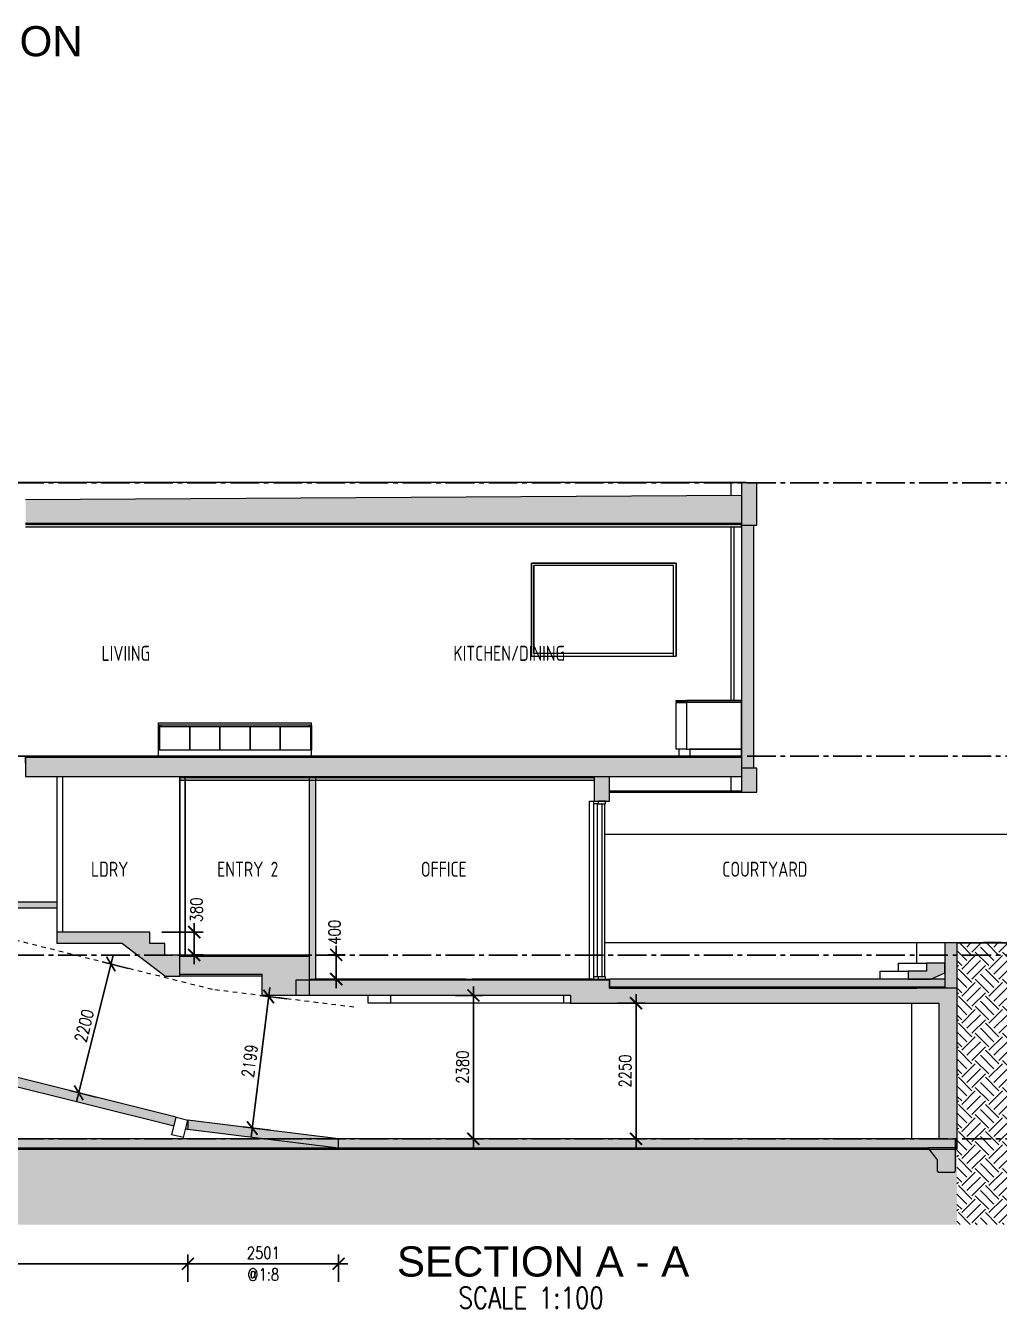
# Model space of a CAD drawing. Header units: millimetres. Extents: x -39027 to 364494, y -35256 to 94895.
# Drawn here: x 311608 to 327763, y 24767 to 46045 of the extents above; entities that cross this region are included whole.
import ezdxf

# ---------------------------------------------------------------- set-up
doc = ezdxf.new("R2010")
doc.units = ezdxf.units.MM
doc.header["$LTSCALE"] = 25
doc.header["$PDMODE"] = 3
doc.linetypes.add('BG_Dash 3mm', pattern=[6, 3, -3])
doc.linetypes.add('CENTER2', pattern=[28.575, 19.05, -3.175, 3.175, -3.175])
for name, color, linetype, lineweight in [('A-AREA-IDEN', 2, 'Continuous', 5), ('A-CLNG', 13, 'Continuous', 5), ('A-CLNG-PATT', 13, 'Continuous', 5), ('A-FLOR', 1, 'Continuous', 5), ('A-FLOR-OTLN', 51, 'Continuous', 5), ('A-FLOR-OVHD', 1, 'BG_Dash 3mm', 13), ('A-FLOR-PATT', 8, 'Continuous', 5), ('A-GLAZ', 3, 'Continuous', 5), ('A-ROOF', 132, 'Continuous', 5), ('A-ROOF-PATT', 251, 'Continuous', 5), ('A-WALL', 2, 'Continuous', 5), ('A-WALL-PATT', 2, 'Continuous', 13), ('C-BLDG-PADS', 91, 'Continuous', 9), ('C-TOPO', 251, 'Continuous', 9), ('I-WALL', 2, 'Continuous', 13), ('L-PLNT', 71, 'Continuous', 5), ('P-SANR-FIXT', 6, 'Continuous', 5), ('Q-CASE', 31, 'Continuous', 13), ('S-STRS', 7, 'Continuous', 9)]:
    doc.layers.add(name, color=color, linetype=linetype, lineweight=lineweight)
for name, color, linetype in [('dla-txt-d-25', 3, 'Continuous'), ('dla-txt-n-35', 2, 'Continuous'), ('DLA-TXT-T-50', 1, 'Continuous'), ('Grid-18', 6, 'CENTER2'), ('SHADING', 165, 'Continuous'), ('Wall-35', 2, 'Continuous'), ('WIN-18', 251, 'Continuous')]:
    doc.layers.add(name, color=color, linetype=linetype)
doc.styles.add('DLA-NOTES', font='romans.shx', dxfattribs={"width": 0.8})
doc.styles.add('ISOCPEUR_1', font='isocpeur.ttf', dxfattribs={"width": 0.75, "height": 700})
doc.dimstyles.new('DLA100', dxfattribs={"dimscale": 100, "dimtxt": 2, "dimasz": 2, "dimexe": 1.5, "dimexo": 2, "dimgap": 0.8, "dimtad": 1, "dimdec": 0, "dimdsep": 46, "dimtxsty": 'DLA-NOTES', "dimblk1": 'ARCHTICK', "dimblk2": 'ARCHTICK', "dimsah": 1, "dimcen": 2, "dimdle": 1.5, "dimclrd": 256, "dimclre": 256, "dimclrt": 7, "dimaunit": 1, "dimadec": 0, "dimazin": 0, "dimtfac": 1, "dimtdec": 0, "dimtmove": 2, "dimatfit": 3, "dimldrblk": 'ARCHTICK', "dimfxl": 1, "dimtolj": 1, "dimtzin": 0, "dimarcsym": 0})
pattern_1 = [(45, (193501.8, 32921.42), (3e-14, 449.0128), [317.5, -317.5]), (45, (193417.6, 33005.6), (3e-14, 449.0128), [317.5, -317.5]), (45, (193333.43, 33089.8), (3e-14, 449.0128), [317.5, -317.5]), (315, (193557.93, 32921.42), (449.0128, 3e-14), [317.5, -317.5]), (315, (193642.12, 33005.6), (449.0128, 3e-14), [317.5, -317.5]), (315, (193726.3, 33089.8), (449.0128, 3e-14), [317.5, -317.5])]

# ---------------------------------------------------------------- blocks, each defined once
blk = doc.blocks.new('WINDOW_fixed_multiple - 2800x2590-2449046-RAMP SECTION')
at = {"layer": 'A-GLAZ', "lineweight": 5}
for p, q in [((3659, 56550), (3659, 53600)), ((3666, 53640), (3666, 56550)), ((3666, 56510), (3666, 56550)), ((3740, 56510), (3666, 56510)), ((3722, 56510), (3722, 53640)), ((3740, 53640), (3666, 53640)), ((3674, 53600), (3740, 53600))]:
    blk.add_line(p, q, dxfattribs=at)
at = {"layer": 'A-GLAZ'}
for p, q in [((3861, 56550), (3740, 56550)), ((3740, 56550), (3740, 56510)), ((3740, 56510), (3861, 56510)), ((3797, 56510), (3797, 53640)), ((3804, 56510), (3797, 56510)), ((3804, 53640), (3804, 56510)), ((3861, 56510), (3861, 56550)), ((3740, 53640), (3740, 53600)), ((3861, 53640), (3740, 53640)), ((3797, 53640), (3804, 53640)), ((3861, 53600), (3861, 53640)), ((3740, 53600), (3861, 53600))]:
    blk.add_line(p, q, dxfattribs=at)
blk = doc.blocks.new('CASEWORK_Base_Bench Unit - 600x550_MultipleDoors-1106671-RAMP SECTION')
at = {"layer": 'Q-CASE'}
for p, q in [((-3556, 57850), (-1016, 57850)), ((-3556, 57810), (-3556, 57850)), ((-1016, 57810), (-3556, 57810)), ((-3556, 57400), (-3556, 57810)), ((-3536, 57810), (-3536, 57790)), ((-3536, 57790), (-3536, 57810)), ((-3536, 57790), (-3036, 57790)), ((-3536, 57400), (-3536, 57790)), ((-3518, 57790), (-3518, 57810)), ((-3518, 57810), (-3518, 57790)), ((-3036, 57790), (-2536, 57790)), ((-3036, 57400), (-3036, 57790)), ((-3036, 57790), (-3036, 57400)), ((-2536, 57790), (-2036, 57790)), ((-2536, 57400), (-2536, 57790)), ((-2536, 57790), (-2536, 57400)), ((-2036, 57790), (-1536, 57790)), ((-2036, 57400), (-2036, 57790)), ((-2036, 57790), (-2036, 57400)), ((-1536, 57790), (-1536, 57400)), ((-1536, 57790), (-1036, 57790)), ((-1536, 57400), (-1536, 57790)), ((-1054, 57790), (-1054, 57810)), ((-1054, 57810), (-1054, 57790)), ((-1036, 57790), (-1036, 57810)), ((-1036, 57810), (-1036, 57790)), ((-1036, 57790), (-1036, 57400)), ((-1016, 57810), (-1016, 57850)), ((-1016, 57810), (-1016, 57400)), ((-3556, 57300), (-3556, 57400)), ((-3536, 57400), (-3556, 57400)), ((-3036, 57400), (-3536, 57400)), ((-2536, 57400), (-3036, 57400)), ((-2036, 57400), (-2536, 57400)), ((-1536, 57400), (-2036, 57400)), ((-1036, 57400), (-1536, 57400)), ((-1016, 57400), (-1036, 57400)), ((-1016, 57300), (-1016, 57400))]:
    blk.add_line(p, q, dxfattribs=at)
blk = doc.blocks.new('PLUMB_WASTE_Trench grate - basement ramp-V70-RAMP SECTION')
at = {"layer": 'P-SANR-FIXT'}
for p, q in [((-3334, 51019), (-3262, 51310)), ((-3262, 51310), (-3068, 51262)), ((-3140, 50971), (-3068, 51262)), ((-3140, 50971), (-3334, 51019))]:
    blk.add_line(p, q, dxfattribs=at)
blk = doc.blocks.new('PLANTING_Coloured tree scaleable - 6 Meters-971505-RAMP SECTION')
at = {"layer": 'L-PLNT'}
for p, q in [((10131, 54206), (10131, 54200)), ((10394, 54206), (10131, 54206)), ((10131, 54206), (10271, 54206)), ((10271, 54206), (10395, 54206)), ((10271, 54200), (10271, 54206)), ((10431, 54206), (10394, 54206))]:
    blk.add_line(p, q, dxfattribs=at)
blk = doc.blocks.new('Island Bench1 - Island Bench-2545029-RAMP SECTION')
at = {"layer": 'Q-CASE'}
blk.add_hatch(color=256, dxfattribs=at).paths.add_polyline_path([(6118, 58200), (6118, 58220), (5206, 58220), (5206, 58200)], flags=0)
for p, q in [((5030, 58220), (5206, 58220)), ((5030, 58200), (5030, 58220)), ((5206, 58200), (5030, 58200)), ((5030, 58190), (5206, 58190)), ((5030, 57415), (5030, 58190)), ((5206, 57415), (5030, 57415)), ((5081, 57300), (5081, 57415))]:
    blk.add_line(p, q, dxfattribs=at)
at = {"layer": 'Q-CASE', "lineweight": 15}
for p, q in [((6118, 58220), (5206, 58220)), ((5206, 58220), (5206, 58200)), ((5206, 58200), (6118, 58200)), ((6118, 58190), (5206, 58190)), ((5206, 58190), (5206, 57415)), ((6118, 58200), (6118, 58220)), ((6118, 57415), (6118, 58190)), ((5206, 57415), (6118, 57415)), ((6118, 57415), (5257, 57415)), ((5257, 57415), (5257, 57300)), ((5257, 57300), (6118, 57300)), ((6118, 57300), (6118, 57415))]:
    blk.add_line(p, q, dxfattribs=at)
blk = doc.blocks.new('_ARCHTICK')
at = {"color": 0, "linetype": 'ByBlock', "const_width": 0.15}
blk.add_lwpolyline([(-0.5, -0.5), (0.5, 0.5)], dxfattribs=at)
blk = doc.blocks.new('*D687')
at = {"layer": 'Defpoints', "color": 0, "transparency": 16777216}
for p in [(318537, 29959), (319037, 29959), (318537, 27579)]:
    blk.add_point(p, dxfattribs=at)
at = {"layer": 'dla-txt-d-25', "lineweight": -2, "transparency": 16777216}
for p, q in [((319037, 27429), (319037, 30109)), ((318737, 29959), (319187, 29959)), ((318737, 27579), (319187, 27579))]:
    blk.add_line(p, q, dxfattribs=at)
at = {"layer": 'dla-txt-d-25', "lineweight": -2, "transparency": 16777216, "xscale": 200, "yscale": 200, "zscale": 200}
for p, rotation in [((319037, 29959), 90), ((319037, 27579), 270)]:
    blk.add_blockref('_ARCHTICK', p, dxfattribs=dict(at, rotation=rotation))
at = {"layer": 'dla-txt-d-25', "color": 7, "transparency": 16777216, "insert": (318857, 28769), "char_height": 200, "attachment_point": 5, "rotation": 90, "style": 'DLA-NOTES'}
blk.add_mtext('\\A1;2380', dxfattribs=at)
blk = doc.blocks.new('*D688')
at = {"layer": 'Defpoints', "color": 0, "transparency": 16777216}
for p in [(314301, 25508), (314301, 25008), (316801, 25008)]:
    blk.add_point(p, dxfattribs=at)
at = {"layer": 'dla-txt-d-25', "lineweight": -2, "transparency": 16777216}
for p, q in [((314301, 25208), (314301, 25658)), ((316801, 25208), (316801, 25658)), ((316951, 25508), (314151, 25508))]:
    blk.add_line(p, q, dxfattribs=at)
at = {"layer": 'dla-txt-d-25', "lineweight": -2, "transparency": 16777216, "xscale": 200, "yscale": 200, "zscale": 200, "rotation": 180}
blk.add_blockref('_ARCHTICK', (314301, 25508), dxfattribs=at)
at = {"layer": 'dla-txt-d-25', "lineweight": -2, "transparency": 16777216, "xscale": 200, "yscale": 200, "zscale": 200}
blk.add_blockref('_ARCHTICK', (316801, 25508), dxfattribs=at)
at = {"layer": 'dla-txt-d-25', "color": 7, "transparency": 16777216, "char_height": 200, "attachment_point": 5, "style": 'DLA-NOTES'}
for s, insert in [('\\A1;2501', (315551, 25688)), ('\\A1;@1:8', (315551, 25328))]:
    blk.add_mtext(s, dxfattribs=dict(at, insert=insert))
blk = doc.blocks.new('*D689')
at = {"layer": 'Defpoints', "color": 0, "transparency": 16777216}
for p in [(305783, 25508), (305783, 25008), (314301, 25008)]:
    blk.add_point(p, dxfattribs=at)
at = {"layer": 'dla-txt-d-25', "lineweight": -2, "transparency": 16777216}
for p, q in [((305783, 25208), (305783, 25658)), ((314301, 25208), (314301, 25658)), ((314451, 25508), (305633, 25508))]:
    blk.add_line(p, q, dxfattribs=at)
at = {"layer": 'dla-txt-d-25', "lineweight": -2, "transparency": 16777216, "xscale": 200, "yscale": 200, "zscale": 200, "rotation": 180}
blk.add_blockref('_ARCHTICK', (305783, 25508), dxfattribs=at)
at = {"layer": 'dla-txt-d-25', "lineweight": -2, "transparency": 16777216, "xscale": 200, "yscale": 200, "zscale": 200}
blk.add_blockref('_ARCHTICK', (314301, 25508), dxfattribs=at)
at = {"layer": 'dla-txt-d-25', "color": 7, "transparency": 16777216, "char_height": 200, "attachment_point": 5, "style": 'DLA-NOTES'}
for s, insert in [('\\A1;8518', (310042, 25688)), ('\\A1;@1:4', (310042, 25328))]:
    blk.add_mtext(s, dxfattribs=dict(at, insert=insert))
blk = doc.blocks.new('*D691')
at = {"layer": 'Defpoints', "color": 0, "transparency": 16777216}
for p in [(321235, 29829), (321735, 29829), (321235, 27579)]:
    blk.add_point(p, dxfattribs=at)
at = {"layer": 'dla-txt-d-25', "lineweight": -2, "transparency": 16777216}
for p, q in [((321435, 29829), (321885, 29829)), ((321735, 27429), (321735, 29979)), ((321435, 27579), (321885, 27579))]:
    blk.add_line(p, q, dxfattribs=at)
at = {"layer": 'dla-txt-d-25', "lineweight": -2, "transparency": 16777216, "xscale": 200, "yscale": 200, "zscale": 200}
for p, rotation in [((321735, 29829), 90), ((321735, 27579), 270)]:
    blk.add_blockref('_ARCHTICK', p, dxfattribs=dict(at, rotation=rotation))
at = {"layer": 'dla-txt-d-25', "color": 7, "transparency": 16777216, "insert": (321555, 28704), "char_height": 200, "attachment_point": 5, "rotation": 90, "style": 'DLA-NOTES'}
blk.add_mtext('\\A1;2250', dxfattribs=at)
blk = doc.blocks.new('*D692')
at = {"layer": 'Defpoints', "color": 0, "transparency": 16777216}
for p in [(313508, 30356), (312489, 28343), (312974, 28222)]:
    blk.add_point(p, dxfattribs=at)
at = {"layer": 'dla-txt-d-25', "lineweight": -2, "transparency": 16777216}
for p, q in [((313059, 30623), (312453, 28198)), ((313314, 30405), (312877, 30514)), ((312780, 28271), (312344, 28380))]:
    blk.add_line(p, q, dxfattribs=at)
at = {"layer": 'dla-txt-d-25', "lineweight": -2, "transparency": 16777216, "xscale": 200, "yscale": 200, "zscale": 200}
for p, rotation in [((313023, 30478), 75.96000000080666), ((312489, 28343), 255.9600000008066)]:
    blk.add_blockref('_ARCHTICK', p, dxfattribs=dict(at, rotation=rotation))
at = {"layer": 'dla-txt-d-25', "color": 7, "transparency": 16777216, "insert": (312581, 29454), "char_height": 200, "attachment_point": 5, "rotation": 75.96, "style": 'DLA-NOTES'}
blk.add_mtext('\\A1;2200', dxfattribs=at)
blk = doc.blocks.new('*D693')
at = {"layer": 'Defpoints', "color": 0, "transparency": 16777216}
for p in [(316137, 29878), (315368, 27758), (315864, 27696)]:
    blk.add_point(p, dxfattribs=at)
at = {"layer": 'dla-txt-d-25', "lineweight": -2, "transparency": 16777216}
for p, q in [((315660, 30089), (315350, 27609)), ((315939, 29903), (315492, 29958)), ((315666, 27721), (315219, 27777))]:
    blk.add_line(p, q, dxfattribs=at)
at = {"layer": 'dla-txt-d-25', "lineweight": -2, "transparency": 16777216, "xscale": 200, "yscale": 200, "zscale": 200}
for p, rotation in [((315641, 29940), 82.87000000123075), ((315368, 27758), 262.8700000012307)]:
    blk.add_blockref('_ARCHTICK', p, dxfattribs=dict(at, rotation=rotation))
at = {"layer": 'dla-txt-d-25', "color": 7, "transparency": 16777216, "insert": (315326, 28871), "char_height": 200, "attachment_point": 5, "rotation": 82.87, "style": 'DLA-NOTES'}
blk.add_mtext('\\A1;2199', dxfattribs=at)
blk = doc.blocks.new('*D1261')
at = {"layer": 'Defpoints', "color": 0, "transparency": 16777216}
for p in [(313667, 31009), (314405, 31009), (314167, 30629)]:
    blk.add_point(p, dxfattribs=at)
at = {"layer": 'dla-txt-d-25', "lineweight": -2, "transparency": 16777216}
for p, q in [((314405, 30479), (314405, 31159)), ((313867, 31009), (314555, 31009)), ((314367, 30629), (314555, 30629))]:
    blk.add_line(p, q, dxfattribs=at)
at = {"layer": 'dla-txt-d-25', "lineweight": -2, "transparency": 16777216, "xscale": 200, "yscale": 200, "zscale": 200}
for p, rotation in [((314405, 31009), 90), ((314405, 30629), 270)]:
    blk.add_blockref('_ARCHTICK', p, dxfattribs=dict(at, rotation=rotation))
at = {"layer": 'dla-txt-d-25', "color": 7, "transparency": 16777216, "insert": (314443, 31377), "char_height": 200, "attachment_point": 5, "rotation": 90, "style": 'DLA-NOTES'}
blk.add_mtext('\\A1;380', dxfattribs=at)
blk = doc.blocks.new('*D1262')
at = {"layer": 'Defpoints', "color": 0, "transparency": 16777216}
for p in [(316422, 30629), (316422, 30229), (316762, 30229)]:
    blk.add_point(p, dxfattribs=at)
at = {"layer": 'dla-txt-d-25', "lineweight": -2, "transparency": 16777216}
for p, q in [((316762, 30779), (316762, 30079)), ((316622, 30629), (316912, 30629)), ((316622, 30229), (316912, 30229))]:
    blk.add_line(p, q, dxfattribs=at)
at = {"layer": 'dla-txt-d-25', "lineweight": -2, "transparency": 16777216, "xscale": 200, "yscale": 200, "zscale": 200}
for p, rotation in [((316762, 30629), 90), ((316762, 30229), 270)]:
    blk.add_blockref('_ARCHTICK', p, dxfattribs=dict(at, rotation=rotation))
at = {"layer": 'dla-txt-d-25', "color": 7, "transparency": 16777216, "insert": (316732, 31006), "char_height": 200, "attachment_point": 5, "rotation": 90, "style": 'DLA-NOTES'}
blk.add_mtext('\\A1;400', dxfattribs=at)

msp = doc.modelspace()

# ---------------------------------------------------------------- hatches: boundary and pattern name
at = {"layer": 'A-CLNG-PATT'}
for points in [[(322440.3, 37728.7), (323486.5, 37728.7), (323486.5, 37768.7), (311608.2, 37768.7), (311608.2, 37728.7), (317895, 37728.7)], [(320167.7, 33528.7), (321042.2, 33528.7), (321042.2, 33568.7), (314167.4, 33568.7), (314167.4, 33528.7), (317895, 33528.7)], [(321295.6, 33328.7), (323486.5, 33328.7), (323486.5, 33348.7), (321295.6, 33348.7)]]:
    msp.add_hatch(color=256, dxfattribs=at).paths.add_polyline_path(points, flags=0)
at = {"layer": 'A-FLOR-PATT'}
for points in [[(323486.5, 33908.7), (323486.5, 33928.7), (311608.2, 33928.7), (311608.2, 33908.7), (322440.3, 33908.7)], [(322440.3, 33588.7), (323486.5, 33588.7), (323486.5, 33908.7), (311608.2, 33908.7), (311608.2, 33588.7), (321304, 33588.7)], [(316190.6, 30608.7), (316310.6, 30608.7), (316310.6, 30628.7), (314167.4, 30628.7), (314167.4, 30608.7), (315622.4, 30608.7)], [(315622.4, 29958.7), (316310.6, 29958.7), (316310.6, 30608.7), (314167.4, 30608.7), (314167.4, 30308.7), (315531.6, 30308.7), (315531.6, 29958.7)], [(326859.6, 30098.7), (326859.6, 30228.7), (321295.6, 30228.7), (321295.6, 30098.7), (325849.2, 30098.7)], [(319031.3, 29958.7), (320648.7, 29958.7), (320648.7, 30078.7), (321295.6, 30078.7), (321295.6, 30208.7), (316090.5, 30208.7), (316090.5, 29958.7), (317895, 29958.7)], [(326985.5, 29828.7), (327062.3, 29828.7), (327062.3, 30078.7), (320648.7, 30078.7), (320648.7, 29828.7), (325849.2, 29828.7)], [(316801.4, 27427.6), (316801.4, 27578.7), (314300.7, 27891.5), (314300.7, 27740.4), (315428.7, 27599.3)], [(326985.5, 27428.7), (327035.2, 27428.7), (327035.2, 27578.7), (309275.8, 27578.7), (309275.8, 27428.7), (322440.3, 27428.7)]]:
    msp.add_hatch(color=256, dxfattribs=at).paths.add_polyline_path(points, flags=0)
h = msp.add_hatch(color=256, dxfattribs=at)
h.paths.add_polyline_path([(316422, 30208.7), (318904.4, 30208.7), (318904.4, 30228.7), (316422, 30228.7)], flags=0)
h.paths.add_polyline_path([(320735.8, 30208.7), (321042.2, 30208.7), (321042.2, 30228.7), (319015.8, 30228.7), (319015.8, 30208.7), (320167.7, 30208.7)], flags=0)
h = msp.add_hatch(color=256, dxfattribs=at)
h.paths.add_polyline_path([(314300.7, 27735.7), (314300.7, 27890.3), (314264.4, 27744.8)], flags=0)
h.paths.add_polyline_path([(314070.3, 27793.3), (314106.7, 27938.8), (305783.3, 30020.2), (305783.1, 30018.6), (305783.4, 29869.1), (309275.8, 28995.8), (309275.8, 28992.3), (314033.9, 27802.4)], flags=0)
h = msp.add_hatch(color=256, dxfattribs=at)
h.paths.add_polyline_path([(326749.1, 27028.7), (327017.3, 27028.7), (327035.2, 27046.4), (327035.2, 27428.7), (326579.2, 27428.7), (326731.2, 27228.7), (326731.2, 27046.4)], flags=0)
h.paths.add_polyline_path([(308499.5, 27028.7), (308517.5, 27046.4), (308517.5, 27095.8), (308213.5, 27095.8), (308213.5, 27046.4), (308231.4, 27028.7)], flags=0)
at = {"layer": 'A-ROOF-PATT'}
msp.add_hatch(color=256, dxfattribs=at).paths.add_polyline_path([(322440.3, 37790.2), (323486.5, 37790.2), (323486.5, 38248.4), (311608.2, 38179.8), (311608.2, 37790.2), (317895, 37790.2)], flags=0)
at = {"layer": 'A-WALL-PATT'}
for points in [[(323486.5, 37758.7), (323739.8, 37758.7), (323739.8, 38458.7), (323486.5, 38458.7)], [(323486.5, 33728.7), (323689.1, 33728.7), (323689.1, 37758.7), (323486.5, 37758.7)], [(323486.5, 33328.7), (323739.8, 33328.7), (323739.8, 33728.7), (323486.5, 33728.7)], [(316422, 30228.7), (316422, 33588.7), (316310.6, 33588.7), (316310.6, 30228.7)], [(321295.6, 33178.7), (321295.6, 33588.7), (321042.2, 33588.7), (321042.2, 33178.7)], [(326859.6, 30078.7), (327062.3, 30078.7), (327062.3, 30828.7), (326859.6, 30828.7), (326859.6, 30384.7)], [(327062.3, 27578.7), (327062.3, 29828.7), (326758.3, 29828.7), (326758.3, 27578.7), (326985.5, 27578.7)]]:
    msp.add_hatch(color=256, dxfattribs=at).paths.add_polyline_path(points, flags=0)
at = {"layer": 'C-TOPO'}
h = msp.add_hatch(dxfattribs=at)
h.set_pattern_fill('FP_38', color=256, style=0, pattern_type=2)
h.set_pattern_definition(pattern_1)
h.paths.add_polyline_path([(331490.6, 26158.1), (335481.4, 26158.1), (335481.4, 30458.7), (335480, 30458.7), (335479.3, 30634.3), (331640.2, 30773.4), (330807.3, 30828.7), (327062.3, 30828.7), (327062.3, 27578.7), (327058.6, 27578.7), (327058.6, 27428.7), (327062.3, 27428.7), (327062.3, 27408.7), (327058.6, 27408.7), (327058.6, 26158.1), (329788.7, 26158.1)], flags=0)
h = msp.add_hatch(dxfattribs=at)
h.set_pattern_fill('FP_38', color=256, style=0, pattern_type=2)
h.set_pattern_definition(pattern_1)
h.paths.add_polyline_path([(314105.3, 26158.1), (327058.6, 26158.1), (327058.6, 27408.6), (327035.2, 27408.6), (327035.2, 27046.4), (327017.3, 27028.7), (326745.4, 27028.7), (326727.5, 27046.4), (326727.5, 27228.7), (326590.8, 27408.6), (309275.8, 27408.6), (309275.8, 27095.8), (308517.5, 27095.8), (308517.5, 27046.4), (308499.5, 27028.7), (308227.7, 27028.7), (308209.8, 27046.4), (308209.8, 27095.8), (303783.4, 27095.8), (303783.4, 26158.1), (313349.8, 26158.1)], flags=0)
at = {"layer": 'S-STRS'}
msp.add_hatch(color=256, dxfattribs=at).paths.add_polyline_path([(326251.6, 30228.7), (326625.9, 30228.7), (326859.6, 30331.2), (326859.6, 30495.4), (326555.6, 30495.4), (326555.6, 30362.1), (326251.6, 30362.1)], flags=0)
at = {"layer": 'SHADING'}
h = msp.add_hatch(color=256, dxfattribs=at)
h.dxf.hatch_style = 1
h.paths.add_polyline_path([(312127.4, 31506.7), (309667.4, 31506.7), (309667.4, 31406.7), (312127.4, 31406.7)])
h = msp.add_hatch(color=256, dxfattribs=at)
h.dxf.hatch_style = 1
h.paths.add_polyline_path([(313917.2, 30818.7), (313667.2, 30818.7), (313667.2, 31008.7), (312127.4, 31008.7), (312127.4, 30818.7), (313215.1, 30818.7), (313465.1, 30628.7), (313917.2, 30628.7)])
h.paths.add_polyline_path([(314167.4, 30628.7), (313465.1, 30628.7), (313925.7, 30278.7), (314167.4, 30278.7)])

# ---------------------------------------------------------------- linework, layer by layer
at = {"layer": 'A-CLNG', "lineweight": 15}
for p, q in [((323486.5, 37768.7), (311608.2, 37768.7)), ((311608.2, 37728.7), (323486.5, 37728.7)), ((323486.5, 37728.7), (323486.5, 37768.7)), ((321042.2, 33568.7), (314167.4, 33568.7)), ((314167.4, 33528.7), (321042.2, 33528.7)), ((323486.5, 33348.7), (321295.6, 33348.7)), ((321295.6, 33328.7), (323486.5, 33328.7))]:
    msp.add_line(p, q, dxfattribs=at)
at = {"layer": 'A-FLOR', "lineweight": 15}
for p, q in [((323486.5, 33928.7), (311608.2, 33928.7)), ((311608.2, 33928.7), (311608.2, 33908.7)), ((311608.2, 33908.7), (311608.2, 33588.7)), ((311608.2, 33908.7), (323486.5, 33908.7)), ((311608.2, 33588.7), (323486.5, 33588.7)), ((316310.6, 30628.7), (314167.4, 30628.7)), ((314167.4, 30608.7), (316310.6, 30608.7)), ((314167.4, 30308.7), (315531.6, 30308.7)), ((315531.6, 29958.7), (315531.6, 30308.7)), ((316310.6, 30228.7), (316310.6, 29958.7)), ((318904.4, 30228.7), (316422, 30228.7)), ((316422, 30228.7), (316422, 30208.7)), ((318904.4, 30208.7), (318904.4, 30228.7)), ((321042.2, 30228.7), (319015.8, 30228.7)), ((319015.8, 30228.7), (319015.8, 30208.7)), ((321042.2, 30208.7), (321042.2, 30228.7)), ((326859.6, 30228.7), (321295.6, 30228.7)), ((321295.6, 30228.7), (321295.6, 30098.7)), ((314106.7, 27938.8), (305783.3, 30020.2)), ((321295.6, 30208.7), (316090.5, 30208.7)), ((316090.5, 30208.7), (316090.5, 29958.7)), ((321295.6, 30078.7), (321295.6, 30208.7)), ((321295.6, 30098.7), (326859.6, 30098.7)), ((327062.3, 30078.7), (321295.6, 30078.7)), ((327062.3, 29828.7), (327062.3, 30078.7)), ((320648.7, 29958.7), (315531.6, 29958.7)), ((320648.7, 29958.7), (320648.7, 29828.7)), ((320648.7, 29828.7), (326758.3, 29828.7)), ((309275.8, 28992.3), (314070.3, 27793.3)), ((316801.4, 27578.7), (314300.7, 27891.5)), ((314300.7, 27891.5), (314300.7, 27735.7)), ((314264.4, 27744.8), (314300.7, 27735.7)), ((314300.7, 27740.4), (316801.4, 27427.6)), ((326758.3, 27578.7), (309275.8, 27578.7)), ((316801.4, 27427.6), (316801.4, 27578.7)), ((327035.2, 27046.4), (327035.2, 27578.7)), ((309275.8, 27428.7), (326579.2, 27428.7)), ((326579.2, 27428.7), (326731.2, 27228.7)), ((326731.2, 27228.7), (326731.2, 27046.4)), ((326731.2, 27046.4), (326749.1, 27028.7)), ((326749.1, 27028.7), (327017.3, 27028.7)), ((327017.3, 27028.7), (327035.2, 27046.4))]:
    msp.add_line(p, q, dxfattribs=at)
at = {"layer": 'A-FLOR'}
for p, q in [((312127.4, 31506.7), (309667.4, 31506.7)), ((312127.4, 31406.7), (309667.4, 31406.7)), ((313215.1, 30818.7), (312127.4, 30818.7)), ((313215.1, 30818.7), (313917.4, 30285)), ((321229.7, 30228.7), (321295.6, 30228.7)), ((320648.7, 29828.7), (317329.5, 29828.7)), ((317661.7, 29958.7), (317661.7, 29828.7)), ((320530.5, 29958.7), (320530.5, 29828.7))]:
    msp.add_line(p, q, dxfattribs=at)
msp.add_lwpolyline([(314167.2, 30628.7), (313917.2, 30628.7), (313917.2, 30818.7), (313667.2, 30818.7), (313667.2, 31008.7), (312127.4, 31008.7), (312127.4, 30818.7)], dxfattribs=at)
at = {"layer": 'A-FLOR-OTLN'}
for p, q in [((326727.5, 27228.7), (326731.2, 27228.7)), ((326727.5, 27046.4), (326731.2, 27046.4)), ((326745.4, 27028.7), (326749.1, 27028.7))]:
    msp.add_line(p, q, dxfattribs=at)
at = {"layer": 'A-FLOR-OVHD'}
for p, q in [((314705.8, 30056.8), (306317.1, 32154.6)), ((317054.7, 29763), (314705.8, 30056.8))]:
    msp.add_line(p, q, dxfattribs=at)
at = {"layer": 'A-ROOF', "lineweight": 15}
for p, q in [((323486.5, 38248.4), (311608.2, 38179.8)), ((311608.2, 37790.2), (323486.5, 37790.2))]:
    msp.add_line(p, q, dxfattribs=at)
at = {"layer": 'A-WALL'}
for p, q in [((323564.1, 38464.1), (311138.2, 38464.1)), ((323486.5, 38458.7), (323310.8, 38458.7)), ((323310.8, 38458.7), (323310.8, 38247.4)), ((323564.1, 38458.7), (323564.1, 38464.1)), ((323310.8, 37790.2), (323310.8, 37768.7)), ((323310.8, 37728.7), (323310.8, 34848.7)), ((323357.4, 37728.7), (323357.4, 34848.7)), ((323310.8, 34828.7), (323310.8, 34818.7)), ((323357.4, 34828.7), (323357.4, 34818.7)), ((316093.9, 33568.7), (316093.9, 33588.7)), ((320866.6, 33588.7), (320866.6, 33568.7)), ((323310.8, 33588.7), (323310.8, 33348.7)), ((320963.7, 30228.7), (320963.7, 33178.7)), ((320963.7, 33178.7), (321042.2, 33178.7)), ((321210.4, 33138.7), (321210.4, 30268.7)), ((329830.4, 32628.7), (321210.4, 32628.7)), ((326859.6, 30828.7), (321210.4, 30828.7)), ((326392.8, 30495.4), (326392.8, 30828.7)), ((315531.6, 30278.7), (314167.4, 30278.7)), ((321119.9, 30208.7), (321119.9, 30228.7)), ((321295.6, 30081.1), (326392.8, 30081.1)), ((326360, 30081.1), (326360, 30078.7)), ((326392.8, 30081.1), (326392.8, 30098.7)), ((317291.6, 29828.7), (317291.6, 29958.7)), ((317329.5, 29828.7), (317291.6, 29828.7)), ((326307.9, 29828.7), (326307.9, 27578.7))]:
    msp.add_line(p, q, dxfattribs=at)
at = {"layer": 'A-WALL', "lineweight": 15}
for p, q in [((323486.5, 38458.7), (323486.5, 33328.7)), ((323739.8, 38458.7), (323486.5, 38458.7)), ((323739.8, 37758.7), (323739.8, 38458.7)), ((323486.5, 37758.7), (323739.8, 37758.7)), ((323689.1, 33728.7), (323689.1, 37758.7)), ((311608.2, 33808.7), (311608.2, 33908.7)), ((323739.8, 33728.7), (323486.5, 33728.7)), ((323739.8, 33328.7), (323739.8, 33728.7)), ((312127.4, 33588.7), (312127.4, 31008.7)), ((312217.4, 33588.7), (312217.4, 31008.7)), ((314167.4, 30278.7), (314167.4, 33588.7)), ((321042.2, 33588.7), (321042.2, 33178.7)), ((321295.6, 33178.7), (321295.6, 33588.7)), ((323486.5, 33328.7), (323739.8, 33328.7)), ((321042.2, 33178.7), (321295.6, 33178.7)), ((327062.3, 30828.7), (326859.6, 30828.7)), ((326859.6, 30828.7), (326859.6, 30078.7)), ((327062.3, 30078.7), (327062.3, 30828.7)), ((313917.4, 30278.7), (314167.4, 30278.7)), ((326758.3, 29828.7), (326758.3, 27578.7)), ((327062.3, 27578.7), (327062.3, 29828.7)), ((326758.3, 27578.7), (327062.3, 27578.7))]:
    msp.add_line(p, q, dxfattribs=at)
at = {"layer": 'C-BLDG-PADS', "lineweight": 13}
for p, q in [((309275.8, 27408.7), (327062.3, 27408.7)), ((327062.3, 27428.7), (326579.2, 27428.7)), ((327062.3, 27408.7), (327062.3, 27428.7))]:
    msp.add_line(p, q, dxfattribs=at)
at = {"layer": 'C-TOPO', "lineweight": 25}
for p, q in [((327062.3, 30828.7), (327681.6, 30828.7)), ((327681.6, 30828.7), (328060.5, 30828.7)), ((327058.6, 27428.7), (327058.6, 27578.7)), ((309275.8, 27408.6), (314253.6, 27408.6)), ((314253.6, 27408.6), (319883.4, 27408.6)), ((319883.4, 27408.6), (325658.3, 27408.6)), ((325658.3, 27408.6), (326590.8, 27408.6)), ((327035.2, 27408.6), (327058.6, 27408.6))]:
    msp.add_line(p, q, dxfattribs=at)
at = {"layer": 'C-TOPO'}
for p, q in [((327681.6, 30828.7), (327062.3, 30828.7)), ((327681.6, 30828.7), (328060.5, 30828.7)), ((327058.6, 27428.7), (327058.6, 27578.7)), ((314253.6, 27408.6), (309275.8, 27408.6)), ((314253.6, 27408.6), (319883.4, 27408.6)), ((325658.3, 27408.6), (319883.4, 27408.6)), ((325658.3, 27408.6), (326590.8, 27408.6)), ((327035.2, 27408.6), (327058.6, 27408.6))]:
    msp.add_line(p, q, dxfattribs=at)
at = {"layer": 'Grid-18'}
for p, q in [((301431.4, 38458.7), (334890.4, 38458.7)), ((301431.4, 33928.7), (334890.4, 33928.7)), ((301431.4, 30628.7), (334890.4, 30628.7)), ((301431.4, 27578.7), (332435, 27578.7))]:
    msp.add_line(p, q, dxfattribs=at)
at = {"layer": 'I-WALL', "lineweight": 15}
for p, q in [((316310.6, 33588.7), (316310.6, 30228.7)), ((316422, 30228.7), (316422, 33588.7)), ((316310.6, 30228.7), (316422, 30228.7)), ((318904.4, 30228.7), (319015.8, 30228.7))]:
    msp.add_line(p, q, dxfattribs=at)
at = {"layer": 'S-STRS'}
for p, q in [((326088.8, 30362.1), (326088.8, 30495.4)), ((326088.8, 30495.4), (326555.6, 30495.4)), ((325784.8, 30362.1), (326251.6, 30362.1)), ((325784.8, 30228.7), (325784.8, 30362.1))]:
    msp.add_line(p, q, dxfattribs=at)
at = {"layer": 'S-STRS', "lineweight": 15}
for p, q in [((326859.6, 30495.4), (326555.6, 30495.4)), ((326555.6, 30495.4), (326555.6, 30362.1)), ((326859.6, 30331.2), (326859.6, 30495.4)), ((326555.6, 30362.1), (326251.6, 30362.1)), ((326251.6, 30362.1), (326251.6, 30228.7)), ((326251.6, 30228.7), (326625.9, 30228.7)), ((326625.9, 30228.7), (326859.6, 30331.2))]:
    msp.add_line(p, q, dxfattribs=at)
at = {"layer": 'Wall-35'}
for p, q in [((314167.2, 33588.7), (314167.2, 30628.7)), ((314256, 33588.7), (314256, 30628.7))]:
    msp.add_line(p, q, dxfattribs=at)
at = {"layer": 'WIN-18'}
for p, q in [((319998.8, 37128.7), (322398.8, 37128.7)), ((319998.8, 37128.7), (319998.8, 35588.7)), ((320038.8, 37088.7), (320038.8, 35628.7)), ((322398.8, 37128.7), (322398.8, 35588.7))]:
    msp.add_line(p, q, dxfattribs=at)
at = {"layer": 'WIN-18', "lineweight": 5}
for p, q in [((322358.8, 37088.7), (320038.8, 37088.7)), ((322358.8, 35628.7), (322358.8, 37088.7)), ((319998.8, 35588.7), (322398.8, 35588.7)), ((322358.8, 35628.7), (320038.8, 35628.7)), ((322358.8, 35588.7), (322358.8, 35628.7))]:
    msp.add_line(p, q, dxfattribs=at)

# ---------------------------------------------------------------- block references
at = {"layer": 'A-GLAZ', "lineweight": 5}
msp.add_blockref('WINDOW_fixed_multiple - 2800x2590-2449046-RAMP SECTION', (317368.4, -23371.3), dxfattribs=at)
at = {"layer": 'L-PLNT'}
msp.add_blockref('PLANTING_Coloured tree scaleable - 6 Meters-971505-RAMP SECTION', (317368.4, -23371.3), dxfattribs=at)
at = {"layer": 'P-SANR-FIXT'}
msp.add_blockref('PLUMB_WASTE_Trench grate - basement ramp-V70-RAMP SECTION', (317368.4, -23371.3), dxfattribs=at)
at = {"layer": 'Q-CASE'}
for name in ['Island Bench1 - Island Bench-2545029-RAMP SECTION', 'CASEWORK_Base_Bench Unit - 600x550_MultipleDoors-1106671-RAMP SECTION']:
    msp.add_blockref(name, (317368.4, -23371.3), dxfattribs=at)

# ---------------------------------------------------------------- texts
at = {"layer": 'A-AREA-IDEN', "char_height": 250, "attachment_point": 2, "line_spacing_factor": 1.153846, "style": 'ISOCPEUR_1'}
for s, insert, width in [('LIVIING', (313270.6, 35758.1), 915), ('KITCHEN/DINING', (319631.1, 35758.1), 2106), ('LDRY', (313002.2, 32176.5), 1164), ('ENTRY 2', (315293, 32176.5), 1164), ('OFFICE', (318545.6, 32176.5), 1164), ('COURTYARD', (323872.5, 32176.5), 1638)]:
    msp.add_mtext(s, dxfattribs=dict(at, insert=insert, width=width))
at = {"layer": 'dla-txt-n-35', "style": 'DLA-NOTES', "width": 0.8}
msp.add_text('SCALE 1:100', height=350, dxfattribs=at).set_placement((318788.3, 24767.5))
at = {"layer": 'DLA-TXT-T-50', "char_height": 500, "width": 13864.342, "attachment_point": 1, "style": 'DLA-NOTES'}
for s, insert in [('{\\fArial|b0|i0|c0|p34;\\W1;EAST ELEVATION}', (306616.7, 46037.5)), ('{\\fArial|b0|i0|c0|p34;\\W1;SECTION A - A}', (317767.7, 25794.9))]:
    msp.add_mtext(s, dxfattribs=dict(at, insert=insert))

# ---------------------------------------------------------------- dimensions: what is measured, and where the dimension line sits
at = {"layer": 'dla-txt-d-25'}
for base, p1, p2, picture, middle in [((314405.4, 31008.7), (314167.2, 30628.7), (313667.2, 31008.7), '*D1261', (314443, 31377)), ((316761.7, 30228.7), (316422, 30628.7), (316422, 30228.7), '*D1262', (316731.6, 31005.5))]:
    dim = msp.add_linear_dim(base=base, p1=p1, p2=p2, angle=90, dimstyle='DLA100', dxfattribs=at)
    dim.commit()
    dim.dimension.update_dxf_attribs({"geometry": picture, "text_midpoint": middle, "dimtype": 160})
for base, p1, p2, angle, picture, middle in [((312489.2, 28343.3), (313508, 30356.3), (312974.2, 28222), 75.96, '*D692', (312581.4, 29454.1)), ((315368.3, 27758), (316137.3, 29877.7), (315864.4, 27695.9), 82.87, '*D693', (315326.1, 28871.2)), ((319037, 29958.7), (318537, 27578.7), (318537, 29958.7), 90, '*D687', (318857, 28768.7)), ((321734.9, 29828.7), (321234.9, 27578.7), (321234.9, 29828.7), 90, '*D691', (321554.9, 28703.7))]:
    dim = msp.add_linear_dim(base=base, p1=p1, p2=p2, angle=angle, dimstyle='DLA100', dxfattribs=at)
    dim.commit()
    dim.dimension.update_dxf_attribs({"geometry": picture, "text_midpoint": middle})
for base, p1, p2, text, picture, middle in [((305782.9, 25507.7), (314300.7, 25007.7), (305782.9, 25007.7), '<>\\X@1:4', '*D689', (310041.8, 25507.7)), ((314300.7, 25507.7), (316801.4, 25007.7), (314300.7, 25007.7), '<>\\X@1:8', '*D688', (315551.1, 25507.7))]:
    dim = msp.add_linear_dim(base=base, p1=p1, p2=p2, text=text, dimstyle='DLA100', dxfattribs=at)
    dim.commit()
    dim.dimension.update_dxf_attribs({"geometry": picture, "text_midpoint": middle})

doc.saveas('drawing.dxf')
